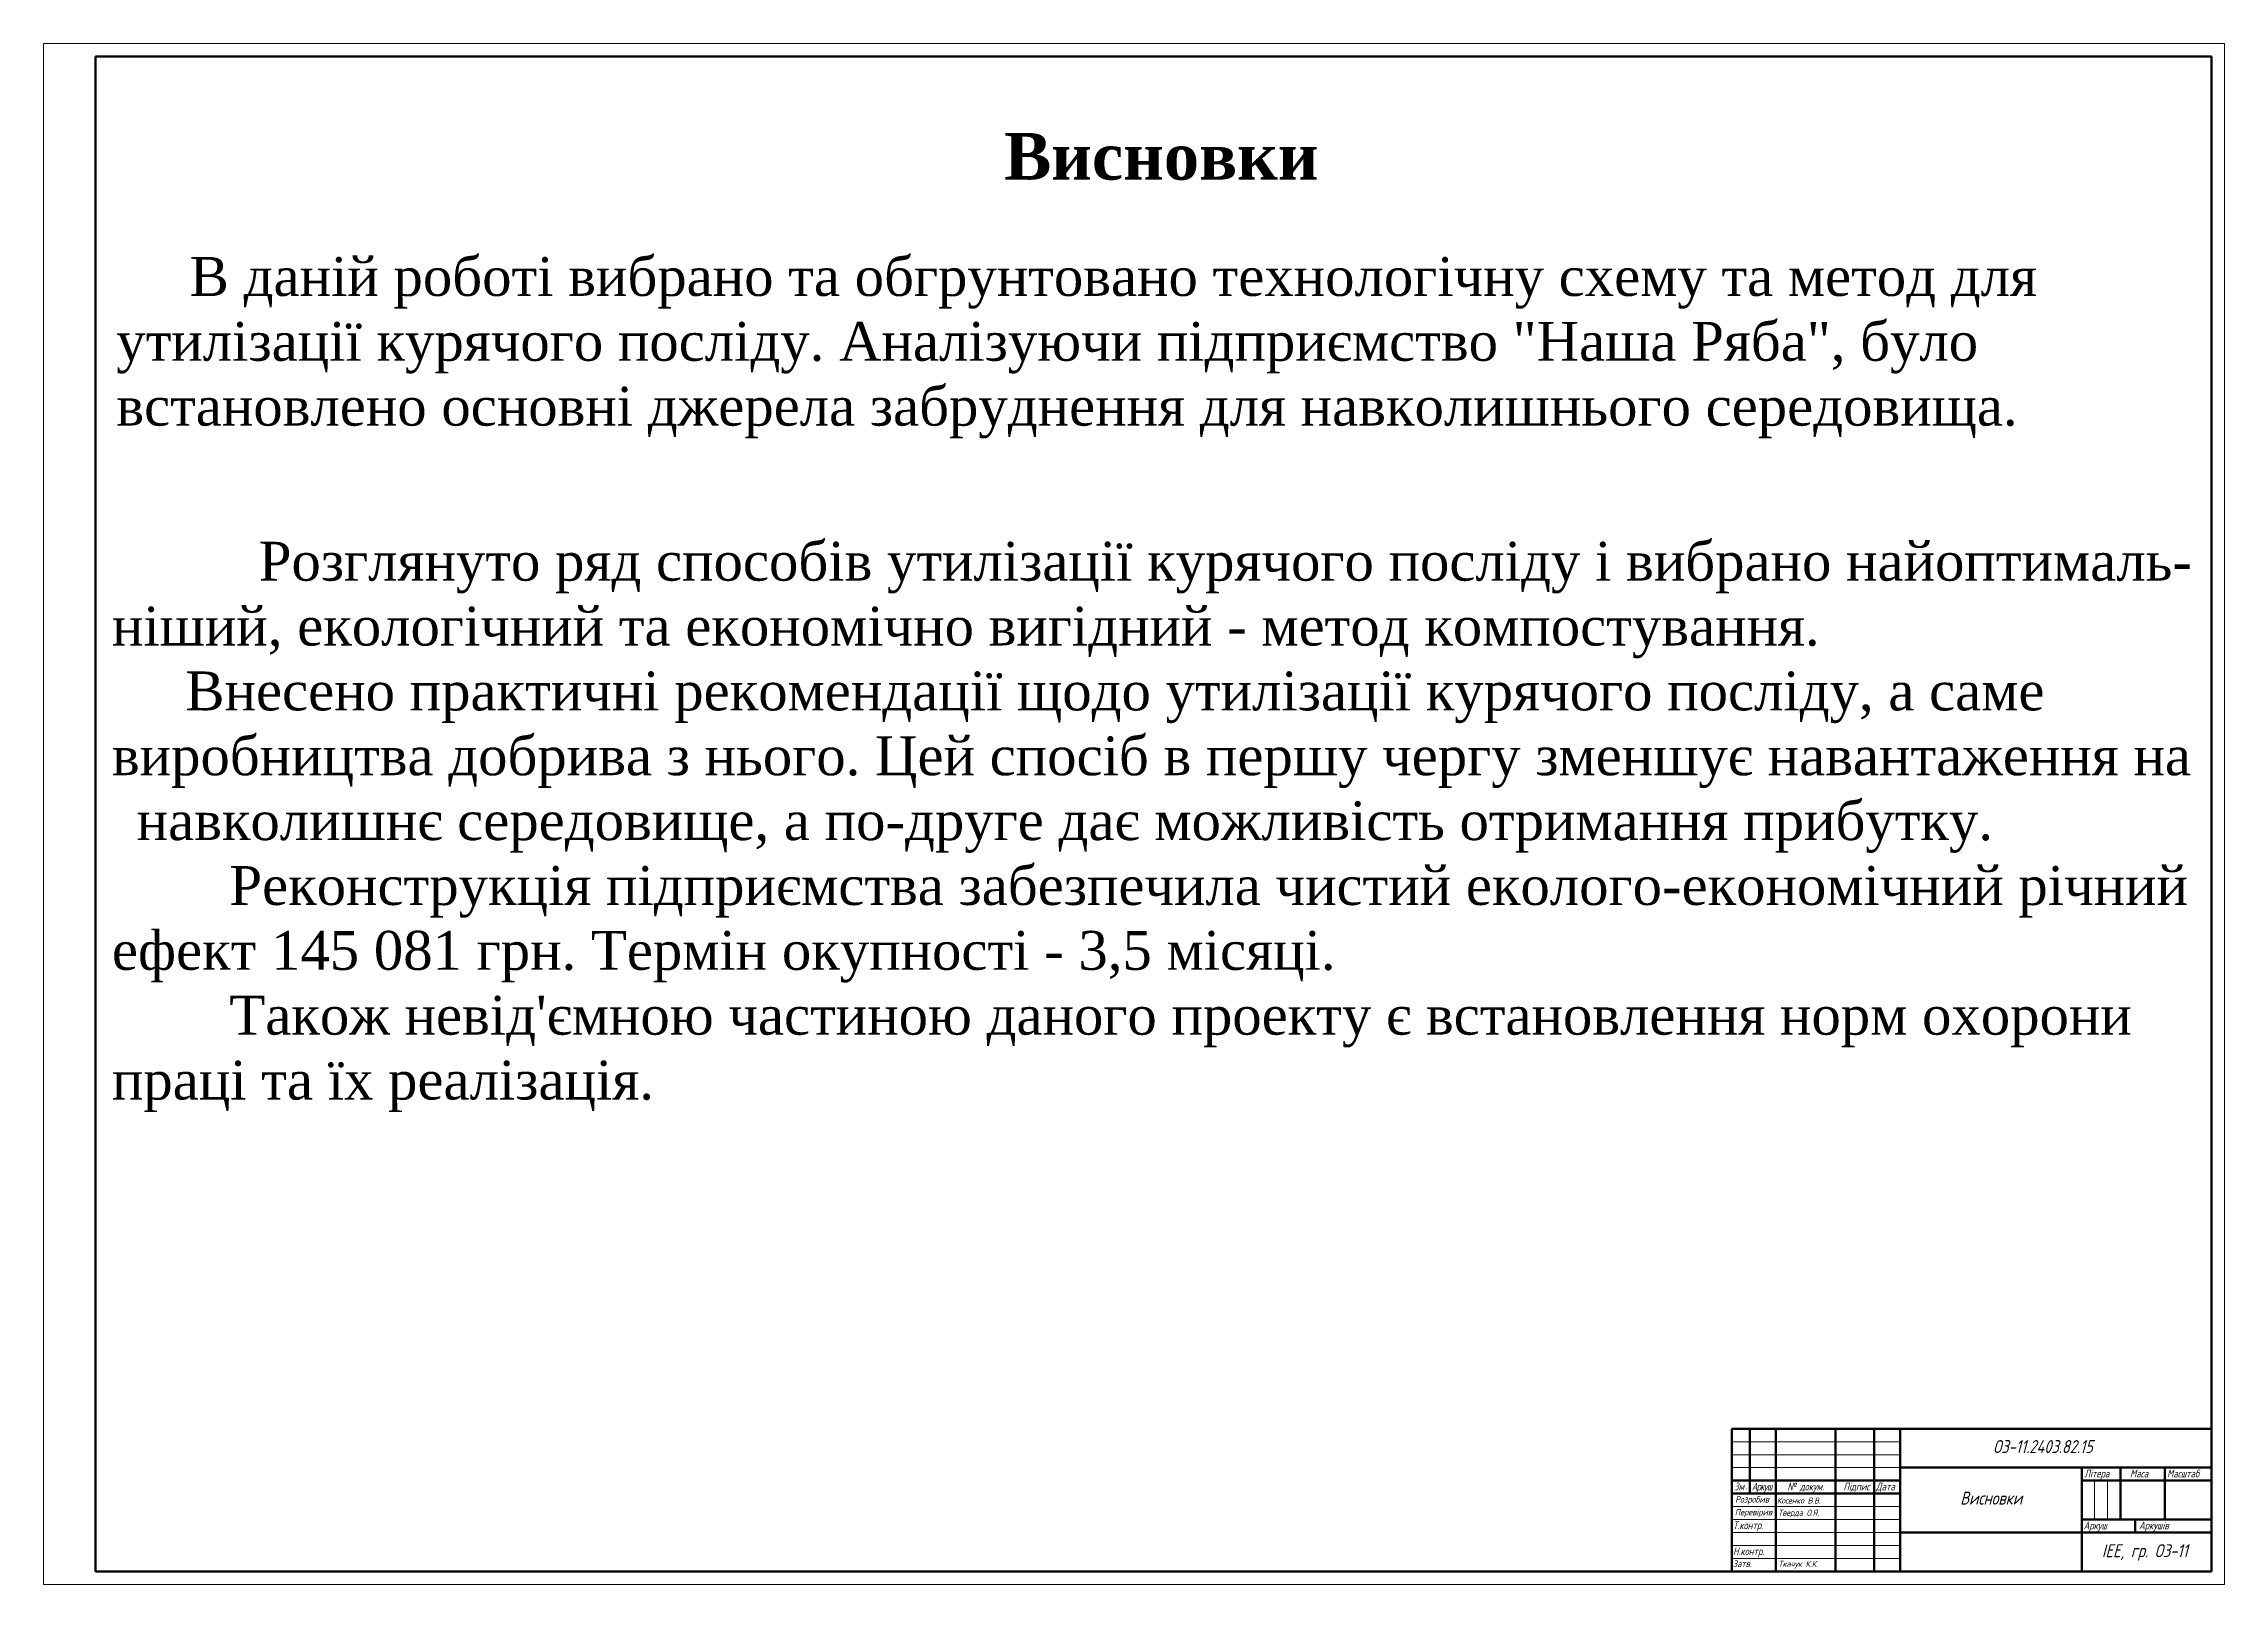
# Model space of a CAD drawing. Header units: millimetres. Extents: x 2024 to 2865, y 1521 to 2115.
import ezdxf

# ---------------------------------------------------------------- set-up
doc = ezdxf.new("R2010")
doc.units = ezdxf.units.MM
doc.linetypes.add('K5LT_BASIC', pattern=[0])
doc.linetypes.add('K5LT_THIN', pattern=[0])
doc.styles.add('KTEXTSTYLE', font='bgothl.ttf', dxfattribs={"width": 0.96, "height": 5})
doc.styles.get("Standard").update_dxf_attribs({"font": 'arial.ttf'})
doc.styles.add('стиль1', font='GOST_A.TTF', dxfattribs={"oblique": 15})

# ---------------------------------------------------------------- blocks, each defined once
blk = doc.blocks.new('U0')
at = {"color": 7, "linetype": 'K5LT_THIN', "lineweight": 18}
for p, q in [((0, 0), (0, 594)), ((0, 594), (841, 594)), ((841, 594), (841, 0)), ((651, 55), (716, 55)), ((651, 50), (716, 50)), ((651, 45), (716, 45)), ((790.96, 25), (790.96, 40)), ((795.98, 25), (795.98, 40)), ((651, 30), (716, 30)), ((651, 25), (716, 25)), ((651, 20), (716, 20)), ((651, 15), (716, 15)), ((651, 10), (716, 10)), ((841, 0), (0, 0))]:
    blk.add_line(p, q, dxfattribs=at)
at = {"color": 7, "linetype": 'K5LT_BASIC', "lineweight": 60}
for p, q in [((20, 5), (20, 589)), ((20, 589), (836, 589)), ((836, 589), (836, 5)), ((651, 60), (836, 60)), ((651, 5), (651, 60)), ((658, 35), (658, 60)), ((668, 5), (668, 60)), ((691, 5), (691, 60)), ((706, 5), (706, 60)), ((716, 5), (716, 60)), ((716, 45), (836, 45)), ((786, 5), (786, 45)), ((801, 25), (801, 45)), ((818, 25), (818, 45)), ((651, 40), (716, 40)), ((651, 35), (716, 35)), ((786, 40), (801, 40)), ((801, 40), (836, 40)), ((716, 20), (786, 20)), ((786, 25), (836, 25)), ((786, 20), (836, 20)), ((806.57, 20), (806.57, 25)), ((836, 5), (20, 5))]:
    blk.add_line(p, q, dxfattribs=at)
at = {"color": 7, "insert": (8.77, 258.85), "char_height": 2.5, "attachment_point": 1, "rotation": 90, "style": 'KTEXTSTYLE'}
blk.add_mtext('\\H3.5;\\W0.965;\\Q15;\\Q15; ', dxfattribs=at)
at = {"color": 7, "attachment_point": 1, "style": 'стиль1'}
for s, insert, char_height in [('Літера', (786.98, 44.23), 3), ('Маса', (804.6, 44.23), 3), ('Масштаб', (818.89, 44.25), 3), ('Зм', (651.95, 39.23), 3), ('Розробив', (652.31, 34.02), 2.5), ('.', (656.4, 39.23), 2.5), ('{\\T0.85;Аркуш}', (658.71, 39.23), 3), ('№ докум.', (672.45, 39.23), 3), ('Підпис', (694.08, 39.23), 3), ('Дата', (706.62, 39.23), 3), ('Перевірив', (652.19, 29.09), 2.5), ('Т.контр.', (651.5, 24.28), 3), ('Аркуш', (786.72, 24.23), 3), ('Аркушів', (808.08, 24.23), 3), ('Затв.', (651.5, 9.23), 2.5), ('Н.контр.', (651.5, 14.25), 3)]:
    blk.add_mtext(s, dxfattribs=dict(at, insert=insert, char_height=char_height))

msp = doc.modelspace()

# ---------------------------------------------------------------- block references
msp.add_blockref('U0', (2023.88, 1521.42))

# ---------------------------------------------------------------- texts
at = {"attachment_point": 1}
for s, width, insert, char_height in [('\\pi239.87;{\\fTimes New Roman|b1|i0|c204|p18;Висновки}', 596.9251, (2154.49, 2080.98), 18), ('{\\fTimes New Roman|b0|i0|c0|p18;     \\fTimes New Roman|b0|i0|c204|p18;В даній роботі вибрано та обгрунтовано технологічну схему та метод для утилізації курячого посліду. Аналізуючи підприємство "Наша Ряба", було \\H1.8806x; \\H0.53173x;встановлено основні джерела забруднення для\\fTimes New Roman|b0|i0|c0|p18; \\fTimes New Roman|b0|i0|c204|p18;навколишнього середовища.\\H1.5871x; }', 804.4802, (2051.93, 2033.16), 15), ("{\\fTimes New Roman|b0|i0|c0|p18;          \\fTimes New Roman|b0|i0|c204|p18;Розглянуто ряд способів утилізації курячого посліду і вибрано\\fTimes New Roman|b0|i0|c0|p18; \\fTimes New Roman|b0|i0|c204|p18;найоптималь\\fTimes New Roman|b0|i0|c0|p18;- \\fTimes New Roman|b0|i0|c204|p18;ніший, екологічний та економічно вигідний - метод компостування.\\fTimes New Roman|b0|i0|c0|p18;\\H1.8806x; \\H0.53173x;\\P     \\fTimes New Roman|b0|i0|c204|p18;Внесено практичні рекомендації щодо утилізації курячого посліду, а саме \\H1.5871x; \\H0.63008x;виробництва добрива з нього. Цей спосіб в першу чергу зменшує навантаження на \\H1.6849x; \\H0.59349x;навколишнє середовище, а по-друге дає можливість отримання прибутку.\\fTimes New Roman|b0|i0|c0|p18;\\H1.6523x; \\H0.60521x;\\P\\fTimes New Roman|b0|i0|c204|p18;        Реконструкція підприємства забезпечила чистий еколого-економічний річний \\H1.6632x; \\H0.60125x;ефект 145 081 грн. Термін окупності - 3,5 місяці\\fTimes New Roman|b0|i0|c0|p18;.\\H1.6596x; \\H0.60256x;\\P        \\fTimes New Roman|b0|i0|c204|p18;Також невід\\fTimes New Roman|b0|i0|c0|p18;'\\fTimes New Roman|b0|i0|c204|p18;ємною частиною даного проекту є встановлення норм охорони \\H1.6608x; \\H0.60212x;праці та їх реалізація.\\H1.6604x; }", 804.4802, (2050.23, 1923.38), 15)]:
    msp.add_mtext_dynamic_manual_height_columns(s, width=width, gutter_width=12.5, heights=[0], dxfattribs=dict(at, insert=insert, char_height=char_height))
at = {"attachment_point": 1, "style": 'стиль1'}
for s, width, heights, insert, char_height in [('ОЗ-11.2403.82.15', 58.5554, [0], (2775.69, 1577.05), 5), ('\\pi22.192;Висновки', 68.2399, [0], (2740.81, 1557.17), 5), ('Косенко В.В.', 24.6868, [6.09], (2692.33, 1554.89), 2.3), ('Тверда О.Я.', 22.865, [0], (2692.8, 1550.21), 2.3), ('ІЕЕ, гр. ОЗ-11', 49.7974, [0], (2817.67, 1536.9), 5), ('Ткачук К.К.', 23.0241, [0], (2692.9, 1530.49), 2.3)]:
    msp.add_mtext_dynamic_manual_height_columns(s, width=width, gutter_width=12.5, heights=heights, dxfattribs=dict(at, insert=insert, char_height=char_height))

doc.saveas('drawing.dxf')
